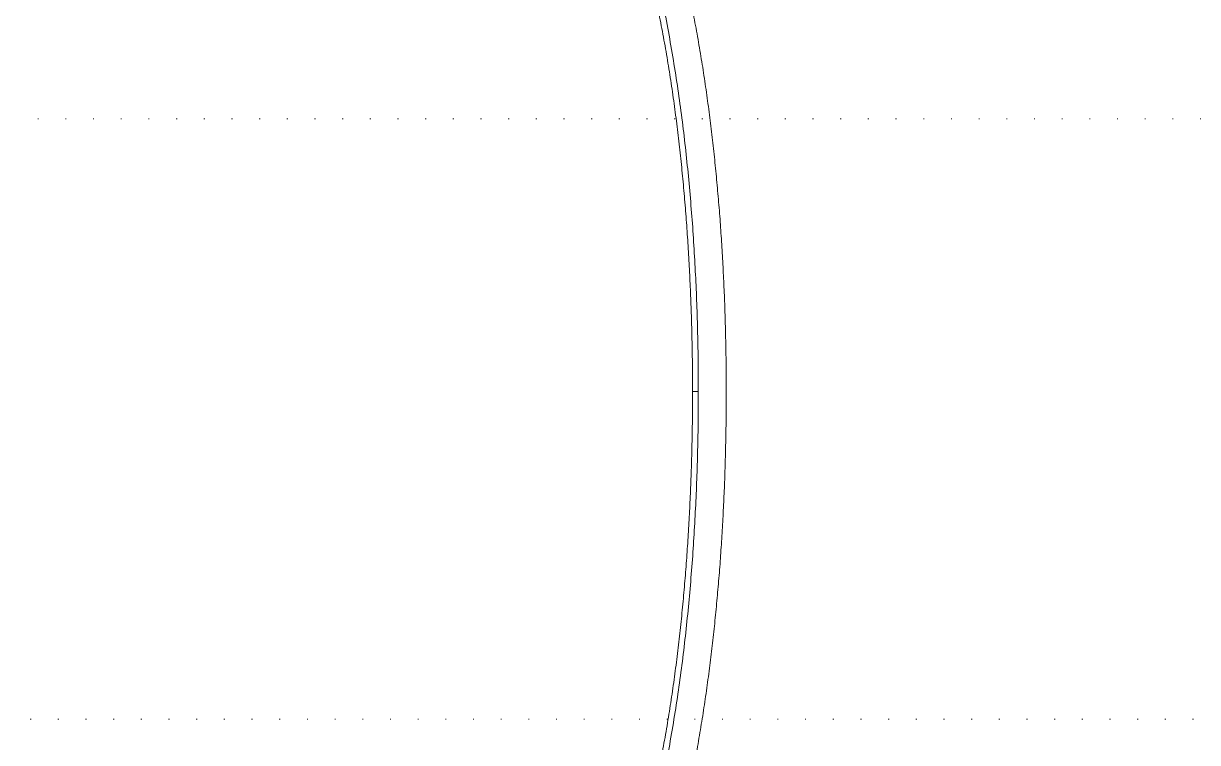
# Model space of a CAD drawing. Extents: x -2365 to 41970, y -230 to 8114.
# Drawn here: x 31042.2 to 31179.1, y 1256.8 to 1340.6 of the extents above; entities that cross this region are included whole.
import ezdxf
from ezdxf.xclip import XClip

# ---------------------------------------------------------------- set-up
doc = ezdxf.new("R2010")
doc.units = 0
doc.header["$LTSCALE"] = 25
doc.header["$XCLIPFRAME"] = 0
doc.linetypes.add('DOT2', pattern=[0.125, 0, -0.125])
doc.layers.get('0').update_dxf_attribs({"color": 9, "lineweight": 9})
doc.layers.add('04', color=9, linetype='Continuous', lineweight=9)
doc.layers.add('20', color=9, linetype='DOT2', lineweight=9)

# ---------------------------------------------------------------- blocks, each defined once
blk = doc.blocks.new('p-araba-polo')
at = {"extrusion": (0, 0, -1)}
blk.add_line((1.7128, 0), (1.7144, 0), dxfattribs=at)
blk.add_line((1.7128, 0), (1.7144, 0))
for points, degree, knots in [([(1.7128, 0), (1.7128, 0.0114), (1.7129, 0.0341), (1.7135, 0.0682), (1.7145, 0.1023), (1.716, 0.1363), (1.7179, 0.1703), (1.7202, 0.2043), (1.7231, 0.2383), (1.7264, 0.2722), (1.7302, 0.3061), (1.7347, 0.3398), (1.7397, 0.3735), (1.7453, 0.4071), (1.7515, 0.4405), (1.7585, 0.4738), (1.7661, 0.5069), (1.7718, 0.5288), (1.7747, 0.5398)], 3, [0, 0, 0, 0, 0.0625, 0.125001, 0.187501, 0.250001, 0.312502, 0.375002, 0.437502, 0.500002, 0.562502, 0.625002, 0.687502, 0.750002, 0.812502, 0.875001, 0.937501, 1, 1, 1, 1]), ([(1.7198, 0.4462), (1.7181, 0.4376), (1.7148, 0.4203), (1.7103, 0.3943), (1.7061, 0.3683), (1.7024, 0.3422), (1.6989, 0.316), (1.6958, 0.2898), (1.693, 0.2636), (1.6905, 0.2373), (1.6882, 0.211), (1.6863, 0.1847), (1.6847, 0.1584), (1.6833, 0.132), (1.6821, 0.1056), (1.6813, 0.0792), (1.6807, 0.0528), (1.6803, 0.0264), (1.6802, 0.0088), (1.6802, 0)], 3, [0, 0, 0, 0, 0.058823, 0.117647, 0.17647, 0.235293, 0.294117, 0.35294, 0.411764, 0.470587, 0.529411, 0.588235, 0.647058, 0.705882, 0.764705, 0.823529, 0.882353, 0.941176, 1, 1, 1, 1]), ([(1.7198, -0.4462), (1.7181, -0.4376), (1.7148, -0.4203), (1.7103, -0.3943), (1.7061, -0.3683), (1.7024, -0.3422), (1.6989, -0.316), (1.6958, -0.2898), (1.693, -0.2636), (1.6905, -0.2373), (1.6882, -0.211), (1.6863, -0.1847), (1.6847, -0.1583), (1.6833, -0.132), (1.6821, -0.1056), (1.6813, -0.0792), (1.6807, -0.0528), (1.6803, -0.0264), (1.6802, -0.0088), (1.6802, 0)], 3, [0, 0, 0, 0, 0.058823, 0.117647, 0.17647, 0.235293, 0.294117, 0.35294, 0.411764, 0.470587, 0.529411, 0.588235, 0.647058, 0.705882, 0.764705, 0.823529, 0.882353, 0.941176, 1, 1, 1, 1]), ([(1.7128, 0), (1.7128, -0.0114), (1.7129, -0.0341), (1.7135, -0.0682), (1.7145, -0.1022), (1.716, -0.1363), (1.7179, -0.1703), (1.7202, -0.2043), (1.7231, -0.2383), (1.7264, -0.2722), (1.7302, -0.3061), (1.7347, -0.3398), (1.7397, -0.3735), (1.7453, -0.4071), (1.7515, -0.4405), (1.7585, -0.4738), (1.7661, -0.5069), (1.7718, -0.5288), (1.7747, -0.5398)], 3, [0, 0, 0, 0, 0.0625, 0.125001, 0.187501, 0.250001, 0.312502, 0.375002, 0.437502, 0.500002, 0.562502, 0.625002, 0.687502, 0.750002, 0.812502, 0.875001, 0.937501, 1, 1, 1, 1]), ([(1.7165, 0), (1.7165, 0), (1.7165, 0), (1.7165, 0), (1.7165, 0), (1.7165, 0), (1.7165, 0), (1.7165, 0), (1.7165, 0), (1.7165, 0), (1.7165, 0)], 5, [0, 0, 0, 0, 0, 0, 1, 1, 1, 1, 1, 1.000001, 1.000001, 1.000001, 1.000001, 1.000001, 1.000001]), ([(1.7165, 0), (1.7165, 0), (1.7165, 0), (1.7165, 0), (1.7165, 0), (1.7165, 0), (1.7165, 0)], 3, [0, 0, 0, 0, 1, 1, 1, 1.000001, 1.000001, 1.000001, 1.000001]), ([(1.7165, 0), (1.7165, 0), (1.7165, 0), (1.7165, 0), (1.7165, 0), (1.7165, 0), (1.7165, 0), (1.7165, 0), (1.7165, 0), (1.7165, 0), (1.7165, 0)], 5, [0, 0, 0, 0, 0, 0, 1, 1, 1, 1, 1, 1.000001, 1.000001, 1.000001, 1.000001, 1.000001, 1.000001]), ([(1.7165, 0), (1.7165, 0), (1.7165, 0), (1.7165, 0), (1.7165, 0), (1.7165, 0), (1.7165, 0)], 3, [0, 0, 0, 0, 1, 1, 1, 1.000001, 1.000001, 1.000001, 1.000001]), ([(1.7178, 0), (1.7178, 0), (1.7178, 0), (1.7178, 0), (1.7178, 0), (1.7178, 0), (1.7178, 0), (1.7178, 0), (1.7178, 0), (1.7178, 0), (1.7178, 0)], 5, [0, 0, 0, 0, 0, 0, 1, 1, 1, 1, 1, 1.000001, 1.000001, 1.000001, 1.000001, 1.000001, 1.000001]), ([(1.7178, 0), (1.7178, 0), (1.7178, 0), (1.7178, 0), (1.7178, 0), (1.7178, 0), (1.7178, 0), (1.7178, 0), (1.7178, 0), (1.7178, 0), (1.7178, 0)], 5, [0, 0, 0, 0, 0, 0, 1, 1, 1, 1, 1, 1.000001, 1.000001, 1.000001, 1.000001, 1.000001, 1.000001])]:
    blk.add_open_spline(points, degree=degree, knots=knots)
for points, degree in [([(1.7816, 0.5384), (1.7532, 0.4338), (1.735, 0.3261), (1.7248, 0.2176), (1.7195, 0.1088), (1.7195, 0)], 5), ([(1.7144, 0), (1.7154, 0), (1.7162, 0), (1.7165, 0)], 3), ([(1.7144, 0), (1.7154, 0), (1.7162, 0), (1.7165, 0)], 3), ([(1.7195, 0), (1.718, 0), (1.7164, 0), (1.7157, 0), (1.7164, 0), (1.717, 0)], 5), ([(1.7195, 0), (1.718, 0), (1.7164, 0), (1.7157, 0), (1.7164, 0), (1.717, 0)], 5), ([(1.7165, 0), (1.7168, 0), (1.717, 0), (1.7173, 0), (1.7176, 0), (1.7178, 0)], 5), ([(1.7165, 0), (1.7168, 0), (1.717, 0), (1.7173, 0), (1.7176, 0), (1.7178, 0)], 5), ([(1.7816, -0.5384), (1.7532, -0.4338), (1.735, -0.3261), (1.7248, -0.2176), (1.7195, -0.1088), (1.7195, 0)], 5)]:
    blk.add_open_spline(points, degree=degree)
blk = doc.blocks.new('catikatirevizepergole-krt')
blk.add_lwpolyline([(-30, 540), (-30, 470), (-800, 470), (-800, 540)], close=True)

msp = doc.modelspace()

# ---------------------------------------------------------------- block references
at = {"layer": '04'}
ref = msp.add_blockref('p-araba-polo', (31292.17, 1297.69), dxfattribs=dict(at, xscale=-100, yscale=100, zscale=100))
XClip(ref).set_block_clipping_path([(-0.0924763951, -0.9835002962), (4.0650970395, 0.9845199444)])
at = {"layer": '20'}
msp.add_blockref('catikatirevizepergole-krt', (31679.44, 789.5), dxfattribs=at)

doc.saveas('drawing.dxf')
